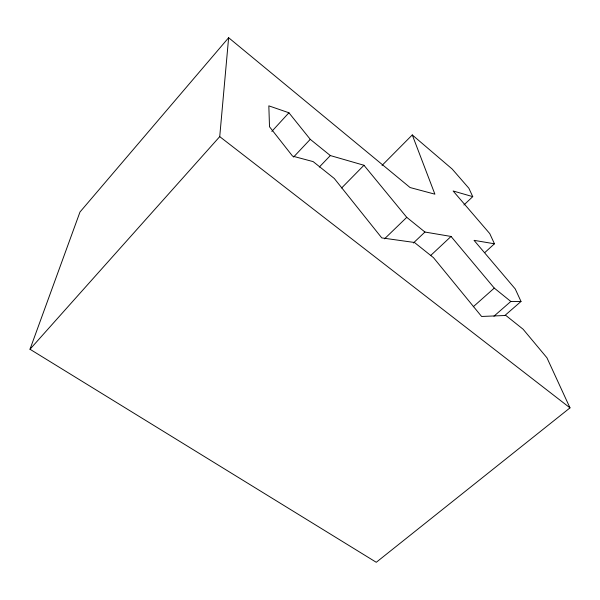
<?xml version="1.0" encoding="UTF-8"?>
<svg xmlns="http://www.w3.org/2000/svg" width="600" height="600" viewBox="0 0 600 600"><rect width="100%" height="100%" fill="white"/><g stroke="black" fill="none" stroke-linecap="round" stroke-linejoin="round"><path stroke-width="0.9" d="M463.905 204.99L472.74 196.642L453.12 190.98L489.765 233.618L494.452 243.795L474.037 240.337L515.235 288.93L521.01 301.47L510.81 301.462L494.272 288.097L451.043 236.452L424.935 232.035L406.755 217.343L363.96 165.262L330.337 155.565L310.26 139.335L288.923 112.77L268.83 105.847L269.513 126.773L292.56 156.113L313.163 161.618L334.282 178.485L381.765 237.9L414.457 242.483L433.485 257.67L481.597 316.47L505.875 315.465L523.102 329.22L546.945 357.795L570 407.865L376.267 562.29L30 349.252L219.728 136.635L228.63 37.71L410.092 187.545L434.895 194.175L412.275 134.94L382.043 165.405M30 349.252L79.98 212.017L228.63 37.71M271.822 131.415L288.923 112.77M293.558 157.08L310.26 139.335M319.312 167.055L330.337 155.565M341.625 187.988L363.96 165.262M384.533 238.822L406.755 217.343M413.385 243.007L424.935 232.035M430.582 255.577L451.043 236.452M484.785 252.593L494.452 243.795M473.272 306.75L494.272 288.097M493.942 316.207L510.81 301.462M504.743 315.615L521.01 301.47M219.728 136.635L570 407.865M412.275 134.94L452.197 169.058L468.862 188.227L472.74 196.642"/></g></svg>
